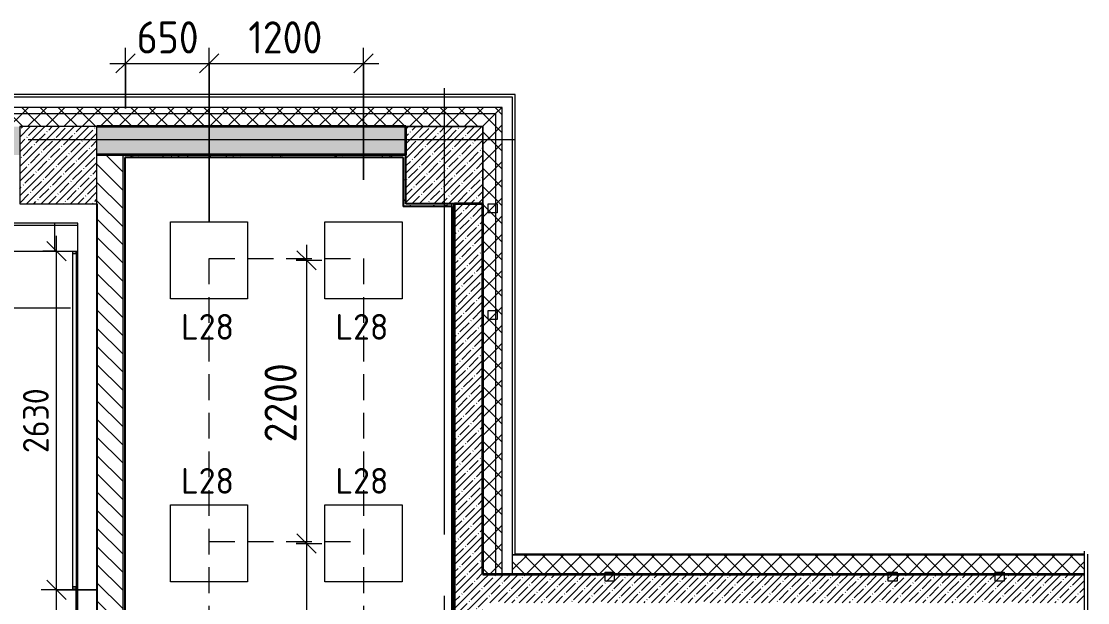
# Model space of a CAD drawing. Header units: millimetres. Extents: x -2911 to 185522, y -8553 to 29000.
# Drawn here: x 30022 to 38310, y 23400 to 27919 of the extents above; entities that cross this region are included whole.
import ezdxf

# ---------------------------------------------------------------- set-up
doc = ezdxf.new("R2010")
doc.units = ezdxf.units.MM
doc.linetypes.add('ADSK_Штрих_ш2 п1', pattern=[300, 200, -100])
doc.linetypes.add('Осевая', pattern=[3175, 635, -476.25, 1587.5, -476.25])
for name, color, linetype, lineweight in [('A-ANNO-DIMS', 7, 'Continuous', 9), ('A-ANNO-DIMS-100', 7, 'Continuous', 9), ('A-DETL-1', 7, 'ADSK_Штрих_ш2 п1', 9), ('A-DETL-GENF', 7, 'Continuous', 9), ('A-GLAZ', 7, 'Continuous', 9), ('A-GLAZ-1', 7, 'Continuous', 13), ('A-WALL', 7, 'Continuous', 9), ('A-WALL-PATT', 7, 'Continuous', 9), ('E-LITE-EQPM-IDEN', 7, 'Continuous', 9), ('I-WALL', 7, 'Continuous', 9), ('S-COLS', 7, 'Continuous', 9), ('Оси', 7, 'Continuous', 9), ('Оси-2', 7, 'Осевая', 9)]:
    doc.layers.add(name, color=color, linetype=linetype, lineweight=lineweight)
for name, color, linetype, lineweight, true_color in [('A-ANNO-NOTE', 1, 'Continuous', 9, 0xff0000), ('A-WALL-1', 7, 'Continuous', 25, 0x3c3c3c), ('A-WALL-2', 7, 'Continuous', 13, 0x3c3c3c), ('A-WALL-3', 7, 'Continuous', 35, 0x3c3c3c), ('A-WALL-FNSH-1', 7, 'Continuous', 9, 0x3c3c3c), ('A-WALL-FNSH-2', 7, 'Continuous', 13, 0x3c3c3c), ('E-LITE-EQPM-1', 1, 'Continuous', 9, 0xff0000)]:
    doc.layers.add(name, color=color, linetype=linetype, lineweight=lineweight, true_color=true_color)
doc.styles.add('GOST Common', font='GOST_Common.ttf', dxfattribs={"height": 200})
doc.styles.add('ISOCPEUR', font='isocpeur.ttf', dxfattribs={"width": 0.9, "height": 250})
doc.styles.add('ISOCPEUR_2', font='isocpeur.ttf', dxfattribs={"width": 0.9, "height": 200})
doc.dimstyles.new('ISO-2_0_0_9К_Средний_округл2', dxfattribs={"dimscale": 304.8, "dimtxt": 199.196235, "dimasz": 0.492126, "dimexe": 0.393701, "dimexo": 0, "dimgap": 0, "dimtad": 1, "dimdec": 0, "dimrnd": 10, "dimzin": 0, "dimdsep": 46, "dimtxsty": 'ISOCPEUR_2', "dimblk1": 'OBLIQUE', "dimblk2": 'OBLIQUE', "dimsah": 1, "dimcen": 0.09, "dimdle": 0.393701, "dimazin": 0, "dimtfac": 1, "dimtdec": 4, "dimtix": 1, "dimtmove": 0, "dimatfit": 3, "dimfxl": 1, "dimtvp": 1, "dimtolj": 1, "dimtzin": 0, "dimarcsym": 2})
doc.dimstyles.new('ISO-2_5_0_9К_БОЛЬШОЙ', dxfattribs={"dimscale": 304.8, "dimtxt": 248.995294, "dimasz": 0.492126, "dimexe": 0.393701, "dimexo": 0.984252, "dimgap": 0, "dimtad": 1, "dimdec": 0, "dimrnd": 10, "dimzin": 0, "dimdsep": 46, "dimtxsty": 'ISOCPEUR', "dimblk1": 'OBLIQUE', "dimblk2": 'OBLIQUE', "dimsah": 1, "dimcen": 0.09, "dimdle": 0.393701, "dimazin": 0, "dimtfac": 1, "dimtdec": 4, "dimtix": 1, "dimtmove": 0, "dimatfit": 3, "dimfxl": 1, "dimtvp": 1, "dimtolj": 1, "dimtzin": 0, "dimarcsym": 2})
pattern_1 = [(45, (0, 0), (-70.71068, 70.71068), []), (135, (0, 0), (-70.71068, -70.71068), [])]
pattern_2 = [(45, (0, 0), (-57.02463, 57.02463), []), (45, (57.025, 0), (-57.02463, 57.02463), [100.806, -20.161, 3.353, -16.808])]
pattern_3 = [(0, (0, 0), (121.92, 30.48), [10.058, -81.382, 10.058, -81.382, -487.68]), (0, (0, 0), (121.92, 30.48), [-182.88, 10.058, -172.822, 10.058, -81.382, -213.36]), (0, (0, 0), (121.92, 30.48), [-457.2, 10.058, -50.902, 10.058, -142.342]), (120, (45.72, 15.24), (-87.356454, 90.345817), [10.058, -81.382, 10.058, -81.382, -487.68]), (120, (45.72, 15.24), (-87.356454, 90.345817), [-182.88, 10.058, -172.822, 10.058, -81.382, -213.36]), (120, (45.72, 15.24), (-87.356454, 90.345817), [-457.2, 10.058, -50.902, 10.058, -142.342]), (240, (60.96, 76.2), (-34.563546, -120.825817), [10.058, -81.382, 10.058, -81.382, -487.68]), (240, (60.96, 76.2), (-34.563546, -120.825817), [-182.88, 10.058, -172.822, 10.058, -81.382, -213.36]), (240, (60.96, 76.2), (-34.563546, -120.825817), [-457.2, 10.058, -50.902, 10.058, -142.342])]

# ---------------------------------------------------------------- blocks, each defined once
blk = doc.blocks.new('BSC_Колонна _Прямоугольная - 600х600-V12-План расстановки осветительного оборудования 2 этажа в осях 1-12')
at = {"layer": 'S-COLS'}
h = blk.add_hatch(dxfattribs=at)
h.set_pattern_fill('FP_18', color=256, style=0, pattern_type=2)
h.set_pattern_definition([(45, (-30310, -26800), (-57.02463, 57.02463), []), (45, (-30252.975, -26800), (-57.02463, 57.02463), [100.806, -20.161, 3.353, -16.808])])
h.paths.add_polyline_path([(-300, -300), (300, -300), (300, 300), (-300, 300)])
for p, q in [((300, 300), (-300, 300)), ((-300, 300), (-300, -300)), ((300, -300), (300, 300)), ((-300, -300), (300, -300))]:
    blk.add_line(p, q, dxfattribs=at)
blk = doc.blocks.new('120_Окно_СКБ_2Ст - 120_Окно_СКБ_2Ст 3100х2500 _мал_створка слева_ 2-22446355-План расстановки осветительного оборудования 2 этажа в осях 1-12')
at = {"layer": 'A-GLAZ-1'}
for p, q in [((-1550, -127), (-1550, -57)), ((-1550, -57), (-1480, -57)), ((-1480, -57), (-1480, -127)), ((650, -127), (650, -57)), ((650, -57), (720, -57)), ((720, -57), (720, -127)), ((1480, -127), (1480, -57)), ((1480, -57), (1550, -57)), ((1550, -57), (1550, -127)), ((-1480, -127), (-1550, -127)), ((720, -127), (650, -127)), ((1550, -127), (1480, -127))]:
    blk.add_line(p, q, dxfattribs=at)
blk = doc.blocks.new('120_Окно_СКБ_1Ст - 120_Окно_СКБ_1Ст 900х2500_h_-19906774-План расстановки осветительного оборудования 2 этажа в осях 1-12')
at = {"layer": 'A-GLAZ-1'}
for p, q in [((-450, -75), (-450, -5)), ((-450, -5), (-380, -5)), ((-380, -75), (-450, -75)), ((-380, -5), (-380, -75)), ((380, -75), (380, -5)), ((380, -5), (450, -5)), ((450, -75), (380, -75)), ((450, -5), (450, -75))]:
    blk.add_line(p, q, dxfattribs=at)
blk = doc.blocks.new('Downlight - Strip - Лента_подстветка _в вестибюль l_5900_ 2-30933613-План расстановки осветительного оборудования 2 этажа в осях 1-12')
at = {"layer": 'E-LITE-EQPM-1'}
for p, q in [((-1315, -231.3), (-1315, -205.9)), ((-1315, -205.9), (-1295.9, -205.9)), ((-1295.9, -231.3), (-1315, -231.3)), ((-1295.9, -231.3), (-1295.9, -205.9)), ((-1295.9, -205.9), (1296, -205.9)), ((-1295.9, -205.9), (-1295.9, -231.3)), ((-1295.9, -231.3), (-1295.9, -205.9)), ((-1295.9, -205.9), (1296, -205.9)), ((1296, -231.3), (-1295.9, -231.3)), ((1296, -231.3), (-1295.9, -231.3)), ((1296, -205.9), (1296, -231.3)), ((1296, -231.3), (1296, -205.9)), ((1296, -205.9), (1312.1, -205.9)), ((1296, -205.9), (1296, -231.3)), ((1312.1, -231.3), (1296, -231.3))]:
    blk.add_line(p, q, dxfattribs=at)
blk = doc.blocks.new('Стены наклон_ амфитеатр1 - Стены наклон_ амфитеатр-33007412-План расстановки осветительного оборудования 2 этажа в осях 1-12')
at = {"layer": 'A-WALL-PATT'}
h = blk.add_hatch(dxfattribs=at)
h.set_pattern_fill('FP_63', color=256, style=0, pattern_type=2)
h.set_pattern_definition([(180, (45880, 41582), (4e-13, -3050), []), (270, (45880, 41582.1), (1300, 8e-14), [])])
h.paths.add_polyline_path([(21879, 26131.1), (30460, 26131.1), (30460, 26351), (21879, 26351), (21879, 26347.4)])
at = {"layer": 'A-WALL'}
for p, q in [((21879, 26351.1), (21879, 26131.1)), ((21910, 26351.1), (21879, 26351.1)), ((21879, 26131.1), (30460, 26131.1))]:
    blk.add_line(p, q, dxfattribs=at)
blk = doc.blocks.new('DET_L_Линия разрыва - М100-30654710-План расстановки осветительного оборудования 2 этажа в осях 1-12')
at = {"layer": 'A-DETL-GENF'}
blk.add_line((24079.7, 0), (12339.9, 0), dxfattribs=at)
blk = doc.blocks.new('DIMBLOCK31-План расстановки осветительного оборудования 2 этажа в осях 1-12')
at = {"layer": 'A-ANNO-DIMS-100'}
for p, q in [((30831, 27241), (30831, 27712)), ((31481, 26361), (31481, 27712)), ((30711, 27592), (31481, 27592)), ((30831, 27592), (30831, 27241)), ((31481, 27592), (31481, 26361))]:
    blk.add_line(p, q, dxfattribs=at)
at = {"layer": 'A-ANNO-DIMS-100', "lineweight": 20}
for p, q in [((30831, 27592), (30906, 27667)), ((31481, 27592), (31556, 27667)), ((30831, 27592), (30756, 27517)), ((31481, 27592), (31406, 27517))]:
    blk.add_line(p, q, dxfattribs=at)
at = {"layer": 'A-ANNO-DIMS-100', "color": 0, "insert": (30919, 27918.6), "char_height": 250, "width": 568.858, "attachment_point": 1, "line_spacing_factor": 1.149209, "style": 'ISOCPEUR'}
blk.add_mtext('650', dxfattribs=at)
blk = doc.blocks.new('_Oblique')
at = {"color": 0, "linetype": 'ByBlock', "lineweight": -2}
blk.add_line((-0.5, -0.5), (0.5, 0.5), dxfattribs=at)
blk = doc.blocks.new('DIMBLOCK32-План расстановки осветительного оборудования 2 этажа в осях 1-12')
at = {"layer": 'A-ANNO-DIMS-100'}
for p, q in [((31481, 26361), (31481, 27712)), ((32681, 26686.4), (32681, 27712)), ((31481, 27592), (32801, 27592)), ((31481, 27592), (31481, 26361)), ((32681, 27592), (32681, 26686.4))]:
    blk.add_line(p, q, dxfattribs=at)
at = {"layer": 'A-ANNO-DIMS-100', "lineweight": 20}
for p, q in [((31481, 27592), (31556, 27667)), ((32681, 27592), (32756, 27667)), ((31481, 27592), (31406, 27517)), ((32681, 27592), (32606, 27517))]:
    blk.add_line(p, q, dxfattribs=at)
at = {"layer": 'A-ANNO-DIMS-100', "color": 0, "insert": (31786.5, 27918.6), "char_height": 250, "width": 706.764, "attachment_point": 1, "line_spacing_factor": 1.149209, "style": 'ISOCPEUR'}
blk.add_mtext('1200', dxfattribs=at)
blk = doc.blocks.new('DIMBLOCK33-План расстановки осветительного оборудования 2 этажа в осях 1-12')
at = {"layer": 'A-ANNO-DIMS-100', "lineweight": 20}
for p, q in [((32238.4, 26061), (32163.4, 26136)), ((32238.4, 26061), (32313.4, 25986)), ((32238.4, 23861), (32163.4, 23936)), ((32238.4, 23861), (32313.4, 23786))]:
    blk.add_line(p, q, dxfattribs=at)
at = {"layer": 'A-ANNO-DIMS-100'}
for p, q in [((32238.4, 26181), (32238.4, 23861)), ((32159.3, 26061), (32358.4, 26061)), ((32238.4, 26061), (32159.3, 26061)), ((32159.3, 23861), (32358.4, 23861)), ((32238.4, 23861), (32159.3, 23861))]:
    blk.add_line(p, q, dxfattribs=at)
at = {"layer": 'A-ANNO-DIMS-100', "color": 0, "insert": (31911.8, 24645), "char_height": 250, "width": 758.478, "attachment_point": 1, "rotation": 90, "line_spacing_factor": 1.149209, "style": 'ISOCPEUR'}
blk.add_mtext('2200', dxfattribs=at)
blk = doc.blocks.new('DIMBLOCK34-План расстановки осветительного оборудования 2 этажа в осях 1-12')
at = {"layer": 'A-ANNO-DIMS-100', "lineweight": 20}
for p, q in [((32238.4, 23861), (32163.4, 23936)), ((32238.4, 23861), (32313.4, 23786)), ((32238.4, 21661), (32163.4, 21736)), ((32238.4, 21661), (32313.4, 21586))]:
    blk.add_line(p, q, dxfattribs=at)
at = {"layer": 'A-ANNO-DIMS-100'}
for p, q in [((32159.3, 23861), (32358.4, 23861)), ((32238.4, 23861), (32159.3, 23861)), ((32238.4, 23861), (32238.4, 21661)), ((32159.3, 21661), (32358.4, 21661)), ((32238.4, 21661), (32159.3, 21661))]:
    blk.add_line(p, q, dxfattribs=at)
at = {"layer": 'A-ANNO-DIMS-100', "color": 0, "insert": (31911.8, 22445), "char_height": 250, "width": 758.478, "attachment_point": 1, "rotation": 90, "line_spacing_factor": 1.149209, "style": 'ISOCPEUR'}
blk.add_mtext('2200', dxfattribs=at)
blk = doc.blocks.new('DIMBLOCK154-План расстановки осветительного оборудования 2 этажа в осях 1-12')
at = {"layer": 'A-ANNO-DIMS-100', "lineweight": 20}
for p, q in [((30295.9, 23500), (30220.9, 23575)), ((30295.9, 23500), (30370.9, 23425)), ((30295.9, 21400), (30220.9, 21475)), ((30295.9, 21400), (30370.9, 21325))]:
    blk.add_line(p, q, dxfattribs=at)
at = {"layer": 'A-ANNO-DIMS-100'}
for p, q in [((30610, 23500), (30175.9, 23500)), ((30295.9, 21400), (30295.9, 23500)), ((30295.9, 23500), (30610, 23500)), ((30610, 21400), (30175.9, 21400)), ((30295.9, 21400), (30610, 21400))]:
    blk.add_line(p, q, dxfattribs=at)
at = {"layer": 'A-ANNO-DIMS-100', "color": 0, "insert": (30034.6, 22214.4), "char_height": 200, "width": 565.411, "attachment_point": 1, "rotation": 90, "line_spacing_factor": 1.149209, "style": 'ISOCPEUR_2'}
blk.add_mtext('2100', dxfattribs=at)
blk = doc.blocks.new('DIMBLOCK155-План расстановки осветительного оборудования 2 этажа в осях 1-12')
at = {"layer": 'A-ANNO-DIMS-100', "lineweight": 20}
for p, q in [((30295.9, 26131.1), (30220.9, 26206.1)), ((30295.9, 26131.1), (30370.9, 26056.1)), ((30295.9, 23500), (30220.9, 23575)), ((30295.9, 23500), (30370.9, 23425))]:
    blk.add_line(p, q, dxfattribs=at)
at = {"layer": 'A-ANNO-DIMS-100'}
for p, q in [((30295.9, 23500), (30295.9, 26251.1)), ((30189.8, 26131.1), (30415.9, 26131.1)), ((30295.9, 26131.1), (30189.8, 26131.1)), ((30610, 23500), (30175.9, 23500)), ((30295.9, 23500), (30610, 23500))]:
    blk.add_line(p, q, dxfattribs=at)
at = {"layer": 'A-ANNO-DIMS-100', "color": 0, "insert": (30034.6, 24562.7), "char_height": 200, "width": 606.782, "attachment_point": 1, "rotation": 90, "line_spacing_factor": 1.149209, "style": 'ISOCPEUR_2'}
blk.add_mtext('2630', dxfattribs=at)

msp = doc.modelspace()

# ---------------------------------------------------------------- hatches: boundary and pattern name
at = {"layer": 'A-WALL'}
h = msp.add_hatch(dxfattribs=at)
h.set_pattern_fill('FP_12', color=256, style=0, pattern_type=2)
h.set_pattern_definition(pattern_1)
h.paths.add_polyline_path([(33710, 27200), (33710, 27250), (13710, 27250), (13710, 27200), (33610, 27200)])
h = msp.add_hatch(dxfattribs=at)
h.set_pattern_fill('FP_12', color=256, style=0, pattern_type=2)
h.set_pattern_definition(pattern_1)
h.paths.add_polyline_path([(33610, 27100), (33610, 27200), (13710, 27200), (13710, 27100), (33226.1877, 27100)])
h = msp.add_hatch(dxfattribs=at)
h.set_pattern_fill('FP_12', color=256, style=0, pattern_type=2)
h.set_pattern_definition(pattern_1)
h.paths.add_polyline_path([(33610, 23620), (33710, 23620), (33710, 27200), (33610, 27200), (33610, 25300.9223)])
h = msp.add_hatch(dxfattribs=at)
h.set_pattern_fill('FP_12', color=256, style=0, pattern_type=2)
h.set_pattern_definition(pattern_1)
h.paths.add_polyline_path([(33710, 23620), (33760, 23620), (33760, 27250), (33710, 27250), (33710, 25300.9223)])
h = msp.add_hatch(dxfattribs=at)
h.set_pattern_fill('FP_12', color=256, style=0, pattern_type=2)
h.set_pattern_definition(pattern_1)
h.paths.add_polyline_path([(38282.6518, 23620), (38282.6518, 23770), (33840, 23770), (33840, 23620), (38100.0063, 23620)])
at = {"layer": 'I-WALL'}
h = msp.add_hatch(dxfattribs=at)
h.set_pattern_fill('FP_13', color=256, style=0, pattern_type=2)
h.set_pattern_definition(pattern_2)
h.paths.add_polyline_path([(33010, 26879.9999), (33010, 27099.9999), (30610, 27099.9999), (30610, 26879.9999), (32616.9604, 26879.9999)])
h.paths.add_polyline_path([(30010, 26879.9999), (30010, 27099.9999), (26410, 27099.9999), (26410, 26879.9999), (28961.5965, 26879.9999)])
h.paths.add_polyline_path([(25810, 26879.9999), (25810, 27099.9999), (22510, 27099.9999), (22510, 26879.9999), (24087.778, 26879.9999)])
h = msp.add_hatch(dxfattribs=at)
h.set_pattern_fill('FP_11', color=256, style=0, pattern_type=2)
h.set_pattern_definition([(135, (0, 0), (-70.71068, -70.71068), [])])
h.paths.add_polyline_path([(30810, 20790), (30810, 26879.9999), (30610, 26879.9999), (30610, 20790)])
h = msp.add_hatch(dxfattribs=at)
h.set_pattern_fill('FP_48', color=256, style=0, pattern_type=2)
h.set_pattern_definition(pattern_3)
h.paths.add_polyline_path([(30830, 20810), (30830, 26879.9999), (30810, 26879.9999), (30810, 20810)])
h = msp.add_hatch(dxfattribs=at)
h.set_pattern_fill('FP_48', color=256, style=0, pattern_type=2)
h.set_pattern_definition(pattern_3)
h.paths.add_polyline_path([(32990, 26859.9999), (33010, 26859.9999), (33010, 26879.9999), (30830, 26879.9999), (30831, 26859.9999), (32616.9604, 26859.9999)])
h = msp.add_hatch(dxfattribs=at)
h.set_pattern_fill('FP_48', color=256, style=0, pattern_type=2)
h.set_pattern_definition(pattern_3)
h.paths.add_polyline_path([(32990, 26479.9999), (33010, 26479.9999), (33010, 26859.9999), (32990, 26858.9999)])
h = msp.add_hatch(dxfattribs=at)
h.set_pattern_fill('FP_48', color=256, style=0, pattern_type=2)
h.set_pattern_definition(pattern_3)
h.paths.add_polyline_path([(33370, 26479.9999), (33390, 26479.9999), (33390, 26499.9999), (33010, 26499.9999), (33010, 26479.9999), (33226.1877, 26479.9999)])
h = msp.add_hatch(dxfattribs=at)
h.set_pattern_fill('FP_48', color=256, style=0, pattern_type=2)
h.set_pattern_definition(pattern_3)
h.paths.add_polyline_path([(33390, 22620), (33390, 26479.9999), (33370, 26478.9999), (33370, 22620)])
h = msp.add_hatch(dxfattribs=at)
h.set_pattern_fill('FP_13', color=256, style=0, pattern_type=2)
h.set_pattern_definition(pattern_2)
h.paths.add_polyline_path([(33390, 22600), (33610, 22600), (33610, 26499.9999), (33390, 26499.9999), (33390, 22620)])
h = msp.add_hatch(dxfattribs=at)
h.set_pattern_fill('FP_13', color=256, style=0, pattern_type=2)
h.set_pattern_definition(pattern_2)
h.paths.add_polyline_path([(38100.0063, 23400), (38282.6518, 23400), (38282.6518, 23620), (33610, 23620), (33610, 23400), (37630, 23400)])
at = {"layer": 'S-COLS'}
h = msp.add_hatch(dxfattribs=at)
h.set_pattern_fill('FP_13', color=256, style=0, pattern_type=2)
h.set_pattern_definition(pattern_2)
h.paths.add_polyline_path([(33010, 26499.9999), (33610, 26499.9999), (33610, 27099.9999), (33010, 27099.9999)])

# ---------------------------------------------------------------- linework, layer by layer
at = {"layer": 'A-ANNO-NOTE'}
for p, q in [((31181, 26361), (31781, 26361)), ((31181, 25761), (31181, 26361)), ((31781, 26361), (31781, 25761)), ((32381, 26361), (32981, 26361)), ((32381, 25761), (32381, 26361)), ((32981, 26361), (32981, 25761)), ((31781, 25761), (31181, 25761)), ((32981, 25761), (32381, 25761)), ((31181, 24161), (31781, 24161)), ((31181, 23561), (31181, 24161)), ((31781, 24161), (31781, 23561)), ((32381, 24161), (32981, 24161)), ((32381, 23561), (32381, 24161)), ((32981, 24161), (32981, 23561)), ((31781, 23561), (31181, 23561)), ((32981, 23561), (32381, 23561))]:
    msp.add_line(p, q, dxfattribs=at)
at = {"layer": 'A-DETL-1'}
for p, q in [((31481, 26074.9411), (32681, 26074.9411)), ((31481, 21674.9411), (31481, 26074.9411)), ((32681, 26074.9411), (32681, 21674.9411)), ((31481, 23874.9411), (32681, 23874.9411))]:
    msp.add_line(p, q, dxfattribs=at)
at = {"layer": 'A-WALL'}
for p, q in [((33760, 27250), (-281.3146, 27250)), ((33710, 27200), (-281.3146, 27200)), ((33710, 23620), (33710, 27200)), ((33760, 23620), (33760, 27250)), ((33610, 27100), (33610, 26499.9999)), ((30810, 26879.9999), (30810, 20790)), ((33840, 23620), (33840, 23773)), ((38282.6518, 23770), (33840, 23770)), ((33860, 23778), (33860, 23773))]:
    msp.add_line(p, q, dxfattribs=at)
at = {"layer": 'A-WALL-1'}
for p, q in [((30830, 20810), (30830, 26859.9999)), ((32990, 26859.9999), (30830, 26859.9999)), ((32990, 26859.9999), (32990, 26479.9999)), ((33010, 26499.9999), (33010, 26879.9999)), ((30610, 26499.9999), (30610, 22600.0001)), ((33370, 26479.9999), (32990, 26479.9999)), ((33390, 26499.9999), (33010, 26499.9999)), ((33370, 22620), (33370, 26479.9999))]:
    msp.add_line(p, q, dxfattribs=at)
at = {"layer": 'A-WALL-2'}
for p, q in [((33840, 27330), (-281.3146, 27330)), ((33840, 23773), (33840, 27330)), ((30610, 27100), (33610, 27100))]:
    msp.add_line(p, q, dxfattribs=at)
at = {"layer": 'A-WALL-3'}
for p, q in [((33010, 27099.9999), (30610, 27099.9999)), ((33010, 26879.9999), (33010, 27099.9999)), ((33010, 26879.9999), (30610, 26879.9999)), ((33610, 26499.9999), (33390, 26499.9999)), ((33390, 22600), (33390, 26499.9999)), ((33610, 23620), (33610, 26499.9999)), ((38282.6518, 23620), (33610, 23620))]:
    msp.add_line(p, q, dxfattribs=at)
at = {"layer": 'A-WALL-FNSH-1'}
for p, q in [((33860, 27350), (-281.3146, 27350)), ((33860, 23778), (33860, 27350)), ((38282.6518, 23778), (33860, 23778))]:
    msp.add_line(p, q, dxfattribs=at)
at = {"layer": 'A-WALL-FNSH-2'}
for p, q in [((30831, 20811), (30831, 26858.9999)), ((32990, 26858.9999), (30831, 26858.9999)), ((32989, 26858.9999), (32989, 26478.9999)), ((32989, 26478.9999), (33369, 26478.9999)), ((33369, 26478.9999), (33369, 22620)), ((38282.6518, 23773), (33840, 23773)), ((33390, 23400), (33370, 23400))]:
    msp.add_line(p, q, dxfattribs=at)
at = {"layer": 'E-LITE-EQPM-IDEN'}
msp.add_line((30402.926, 25689.1078), (29799.5569, 25689.1078), dxfattribs=at)
at = {"layer": 'I-WALL'}
for p, q in [((33360, 26479.9999), (33360, 26478.9999)), ((30460, 26350.9999), (21910, 26350.9999)), ((30460, 22600.0001), (30460, 26350.9999)), ((30449, 26114.95), (30449, 26131.1058)), ((30450, 22600.0001), (30450, 26131.1058)), ((33369, 25599.9999), (33370, 25599.9999)), ((30449, 22600.0001), (30449, 23523.05))]:
    msp.add_line(p, q, dxfattribs=at)
at = {"layer": 'S-COLS'}
for p, q in [((33610, 27099.9999), (33010, 27099.9999)), ((33010, 27099.9999), (33010, 26499.9999)), ((33610, 26499.9999), (33610, 27099.9999)), ((33010, 26499.9999), (33610, 26499.9999))]:
    msp.add_line(p, q, dxfattribs=at)
at = {"layer": 'Оси'}
for p, q in [((33310, 24898.0711), (33310, 27398.0711)), ((31360, 26999.9998), (33860, 26999.9998)), ((38310, 21277.7217), (38310, 23777.7217))]:
    msp.add_line(p, q, dxfattribs=at)
at = {"layer": 'Оси-2'}
for p, q in [((389, 26999.9998), (31360, 26999.9998)), ((33310, 593.7414), (33310, 24898.0711))]:
    msp.add_line(p, q, dxfattribs=at)

# ---------------------------------------------------------------- block references
at = {"layer": 'A-DETL-GENF', "rotation": 90.00000000000031}
msp.add_blockref('DET_L_Линия разрыва - М100-30654710-План расстановки осветительного оборудования 2 этажа в осях 1-12', (38282.6518, -280), dxfattribs=at)
at = {"layer": 'A-GLAZ', "rotation": 269.9999999999999}
msp.add_blockref('120_Окно_СКБ_1Ст - 120_Окно_СКБ_1Ст 900х2500_h_-19906774-План расстановки осветительного оборудования 2 этажа в осях 1-12', (33725, 26049.9999), dxfattribs=at)
at = {"layer": 'A-GLAZ'}
msp.add_blockref('120_Окно_СКБ_2Ст - 120_Окно_СКБ_2Ст 3100х2500 _мал_створка слева_ 2-22446355-План расстановки осветительного оборудования 2 этажа в осях 1-12', (36110, 23695), dxfattribs=at)
at = {"layer": 'A-WALL'}
msp.add_blockref('Стены наклон_ амфитеатр1 - Стены наклон_ амфитеатр-33007412-План расстановки осветительного оборудования 2 этажа в осях 1-12', (0, 0), dxfattribs=at)
at = {"layer": 'E-LITE-EQPM-1', "rotation": 89.9999999999999}
msp.add_blockref('Downlight - Strip - Лента_подстветка _в вестибюль l_5900_ 2-30933613-План расстановки осветительного оборудования 2 этажа в осях 1-12', (30217.6564, 24819), dxfattribs=at)
at = {"layer": 'S-COLS'}
msp.add_blockref('BSC_Колонна _Прямоугольная - 600х600-V12-План расстановки осветительного оборудования 2 этажа в осях 1-12', (30310, 26799.9999), dxfattribs=at)

# ---------------------------------------------------------------- texts
at = {"layer": 'E-LITE-EQPM-IDEN', "char_height": 200, "width": 529.11375, "attachment_point": 1, "style": 'GOST Common'}
for insert in [(31263.4018, 25644.0366), (32463.4018, 25644.0366), (31263.4018, 24446.9702), (32463.4018, 24446.9702)]:
    msp.add_mtext('L28', dxfattribs=dict(at, insert=insert))

# ---------------------------------------------------------------- dimensions: what is measured, and where the dimension line sits
at = {"layer": 'A-ANNO-DIMS'}
for base, p1, p2, override, picture, middle in [((31481, 27592.0139), (30831, 26940.9999), (31481, 26061), {"dimpost": '<>', "dimfxl": 1094.02912}, 'DIMBLOCK31-План расстановки осветительного оборудования 2 этажа в осях 1-12', (31156, 27717.0139)), ((32681, 27592.0139), (31481, 26061), (32681, 26386.3821), {"dimpost": '<>', "dimfxl": 1243.331598}, 'DIMBLOCK32-План расстановки осветительного оборудования 2 этажа в осях 1-12', (32081, 27717.0139))]:
    dim = msp.add_linear_dim(base=base, p1=p1, p2=p2, dimstyle='ISO-2_5_0_9К_БОЛЬШОЙ', override=override, dxfattribs=at)
    dim.commit()
    dim.dimension.update_dxf_attribs({"geometry": picture, "text_midpoint": middle})
for base, p1, p2, dimstyle, override, picture, middle in [((30295.8746, 26131.1058), (30610, 23500), (30189.8085, 26131.1058), 'ISO-2_0_0_9К_Средний_округл2', {"dimpost": '<>', "dimfxl": 2664.447124}, 'DIMBLOCK155-План расстановки осветительного оборудования 2 этажа в осях 1-12', (30195.8746, 24815.5529)), ((32238.4474, 23861), (31859.2983, 26061), (31859.2983, 23861), 'ISO-2_5_0_9К_БОЛЬШОЙ', {"dimpost": '<>', "dimfxl": 2200}, 'DIMBLOCK33-План расстановки осветительного оборудования 2 этажа в осях 1-12', (32113.4474, 24961)), ((32238.4474, 21661), (31859.2983, 23861), (31859.2983, 21661), 'ISO-2_5_0_9К_БОЛЬШОЙ', {"dimpost": '<>', "dimfxl": 2200}, 'DIMBLOCK34-План расстановки осветительного оборудования 2 этажа в осях 1-12', (32113.4474, 22761)), ((30295.8746, 23500), (30610, 21400), (30610, 23500), 'ISO-2_0_0_9К_Средний_округл2', {"dimpost": '<>', "dimfxl": 2100}, 'DIMBLOCK154-План расстановки осветительного оборудования 2 этажа в осях 1-12', (30195.8746, 22450))]:
    dim = msp.add_linear_dim(base=base, p1=p1, p2=p2, angle=90, dimstyle=dimstyle, override=override, dxfattribs=at)
    dim.commit()
    dim.dimension.update_dxf_attribs({"geometry": picture, "text_midpoint": middle})

doc.saveas('drawing.dxf')
